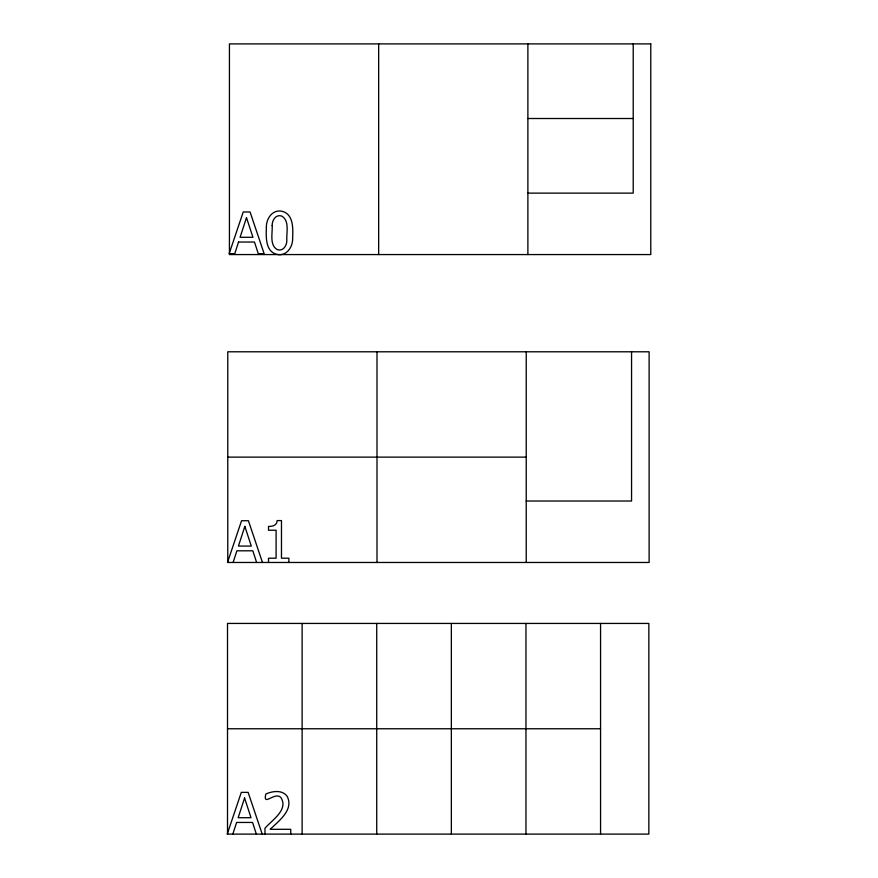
<?xml version="1.0" encoding="UTF-8"?>
<svg xmlns="http://www.w3.org/2000/svg" width="878" height="878" viewBox="0 0 878 878"><rect width="100%" height="100%" fill="white"/><g stroke="black" fill="none" stroke-linecap="round" stroke-linejoin="round"><path stroke-width="1.32" d="M233.098 562.469L236.884 550.802L252.831 550.802L256.617 562.469M232.835 834.1L236.621 822.445L252.568 822.445L256.343 834.1M527.887 118.508L633.214 118.508M527.887 193.127L633.214 193.127L633.214 43.9M227.775 457.131L526.229 457.131M526.229 501.02L631.556 501.02L631.556 351.793M227.512 728.762L600.563 728.762M262.467 562.469L248.408 520.731L241.56 520.731L227.49 562.469L649.116 562.469L649.116 351.793L227.775 351.793L227.775 562.469M262.204 834.1L248.134 792.373L241.296 792.373L227.226 834.1L648.842 834.1L648.842 623.435L227.512 623.435L227.512 834.1M600.563 623.435L600.563 834.1M527.887 43.9L527.887 254.565M526.229 351.793L526.229 562.469M525.955 623.435L525.955 834.1M451.347 623.435L451.347 834.1M378.659 43.9L378.659 254.565M377.002 351.793L377.002 562.469M376.728 623.435L376.728 834.1M302.12 623.435L302.12 834.1M290.739 834.1L290.739 829.304L270.215 829.304C278.6 821.062 294.163 809.812 287.139 796.28C282.233 789.585 272.465 791.067 265.847 794.019C262.445 807.738 275.626 790.343 281.234 798.025C288.269 810.207 271.796 820.217 264.98 828.239L264.98 834.1M288.873 562.469L288.873 558.199L281.476 558.199L281.476 520.588L277.13 520.588C277.316 525.307 272.312 526.646 268.525 526.427L268.525 530.235L276.098 530.235L276.098 558.199L268.525 558.199L268.525 562.469M266.385 227.611C266.056 236.786 265.31 250.976 276.296 254.236C286.228 257.078 293.076 247.014 292.648 238.07C293 228.895 293.669 214.759 282.738 211.466C272.817 208.613 265.946 218.655 266.385 227.611M272.169 225.536C272.696 233.142 269.195 245.039 277.338 249.659C283.21 251.635 286.941 245.434 286.832 240.309C286.327 232.67 289.817 220.652 281.651 216.032C275.725 214.089 272.015 220.389 272.169 225.536M238.542 242.043L234.755 253.698L229.158 253.698L243.228 211.971L250.065 211.971L264.135 253.698L258.275 253.698L254.488 242.043L238.542 242.043M246.498 217.634L240.078 237.301L252.952 237.301L246.498 217.634M244.841 526.394L238.421 546.072L251.295 546.072L244.841 526.394M244.578 798.025L238.157 817.703L251.02 817.703L244.578 798.025M650.774 43.9L229.432 43.9L229.432 254.565L650.774 254.565L650.774 43.9"/></g></svg>
